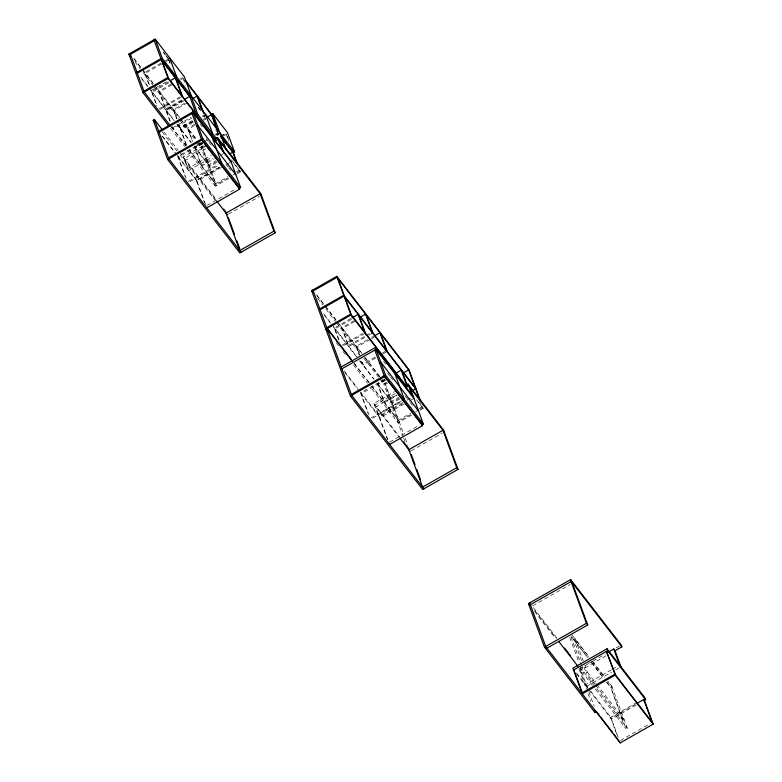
<?xml version="1.0" encoding="UTF-8"?>
<svg xmlns="http://www.w3.org/2000/svg" width="782" height="782" viewBox="0 0 782 782"><rect width="100%" height="100%" fill="white"/><g stroke="black" fill="none" stroke-linecap="round" stroke-linejoin="round"><path stroke-width="0.59" stroke-dasharray="3.91 2.93" d="M161.121 63.078L144.504 72.54L149.45 86M165.285 60.713L168.394 58.943M161.776 63.919L145.149 73.381L149.694 85.717M165.931 61.553L169.049 59.784M151.102 90.487L167.729 81.025M168.374 81.866L151.444 91.406L156.811 105.99M168.716 82.784L152.089 92.247L157.045 105.707M171.336 84.036L158.873 91.132L165.471 109.079L182.098 99.617M179.645 79.305L182.763 77.535M171.991 84.876L159.518 91.973L166.116 109.92L182.744 100.458M181.336 79.559L183.418 78.376M159.088 108.757L179.86 96.929M159.733 109.597L182.587 96.587M182.431 100.536L165.813 109.998L170.349 122.334M184.122 100.79L166.458 110.839L170.584 122.06M184.669 103.224L173.242 109.724L176.536 118.698M187.397 102.882L173.887 110.565L177.191 119.538M172.411 127.945L191.111 117.3M191.766 118.141L173.066 128.786L172.236 126.547M192.304 120.575L179.84 127.671L178.188 123.185M192.646 121.493L180.183 128.6L186.37 145.413M192.959 121.415L180.486 128.512L177.602 120.663M202.313 116.098L204.385 114.915M193.301 122.344L180.828 129.441L186.605 145.139M202.646 117.017L204.728 115.834M194.874 124.182L187.602 128.326L192.558 141.777M203.193 119.451L205.265 118.268M194.493 125.619L188.257 129.167L192.792 141.503M203.838 120.291L205.92 119.108M200.446 142.715L194.21 146.263L209.234 165.706M214.991 134.436L218.1 132.666M202.137 142.461L177.719 156.361L185.099 176.419M202.861 142.461L194.542 147.192L201.15 165.129L212.577 158.629M203.897 141.865L207.015 140.095M216.37 134.768L218.442 133.585L220.094 138.072M194.855 147.104L202.127 142.969M215.637 135.276L218.755 133.507M202.792 143.302L178.374 157.202L186.165 178.374M202.47 143.888L195.197 148.033L201.795 165.97L214.268 158.873M217.015 135.609L219.097 134.426M202.958 145.726L183.301 156.908L187.641 168.707L211.433 155.159M204.063 145.745L201.981 146.928L208.579 164.865L215.852 160.73M220.68 136.283L225.881 133.321M228.979 178.404L215.285 186.194L201.062 147.544L204.366 145.657M220.993 136.195L226.184 133.243M204.708 146.586L202.626 147.769L199.654 143.908M223.408 135.941L226.526 134.162M207.768 145.217L183.975 158.756L216.096 200.319M205.969 148.668L185.275 160.437L188.941 170.388L211.697 157.426M221.541 154.738L224.659 152.959M216.506 161.571L208.921 165.794L215.529 183.731L227.992 176.634M216.849 162.49L209.576 166.634L193.936 146.4M188.218 181.385L217.943 164.464M189.928 181.62L218.589 165.305M219.713 167.172L196.35 180.466L204.552 202.753M205.617 204.708L196.663 180.378L219.419 167.426M221.423 167.407L197.005 181.307L175.442 153.409M227.005 164.23L230.104 162.46M236.301 171.903L239.419 170.134M227.601 178.071L216.174 184.572L189.371 149.9M232.801 175.109L235.92 173.34M236.956 172.744L240.074 170.975L230.397 158.453M237.298 173.672L240.406 171.893L239.243 168.726M206.849 205.49L236.575 188.57M228.334 214.229L259.37 196.565M350.883 318.518L334.256 327.981L339.623 342.555M351.529 319.359L334.901 328.821L339.857 342.272M354.148 320.61L341.685 327.707L348.283 345.644L364.911 336.182M354.803 321.451L342.33 328.548L348.938 346.485L367.638 335.84M341.9 345.331L362.682 333.503M343.581 345.576L365.409 333.161M365.947 335.595L370.101 333.23M368.674 335.253L372.828 332.888M367.481 339.789L356.054 346.299L359.349 355.272M371.636 337.423L373.718 336.24M370.209 339.447L356.7 347.14L359.593 354.989M371.245 338.86L374.363 337.081M375.125 357.139L362.653 364.236L361.001 359.759M382.398 353.005L385.506 351.226M375.771 357.98L363.298 365.077L361.235 359.476M383.043 353.845L387.198 351.48M384.949 379.026L360.531 392.926L367.921 412.984M384.636 379.612L377.364 383.757L383.962 401.704L395.389 395.193M385.604 379.866L361.186 393.766L368.977 414.939M385.282 380.453L378.009 384.597L384.607 402.544L397.08 395.448M386.875 382.31L384.793 383.493L391.401 401.44L398.673 397.295M403.268 436.815L383.874 384.109L387.178 382.232M387.52 383.151L385.448 384.333L382.466 380.482M401.635 400.804L377.833 414.343L373.835 403.473L394.529 391.704M395.203 393.542L374.519 405.32L398.996 436.991M396.503 395.233L375.819 407.002L389.25 443.502M399.319 398.136L391.733 402.359L398.341 420.305L410.804 413.209M399.661 399.055L392.388 403.199L376.748 382.965M371.03 417.95L400.755 401.039M372.74 418.194L401.401 401.88M402.925 402.486L379.133 416.024L360.551 391.978M407.07 400.13L411.205 397.774M402.525 403.737L379.162 417.031L387.364 439.318M404.235 403.971L379.817 417.871L359.749 391.899M409.817 400.795L412.916 399.035M419.113 408.478L422.231 406.699L420.999 403.336M410.413 414.636L398.986 421.146L372.193 386.464M415.613 411.684L418.732 409.905M419.768 409.318L422.886 407.539L416.933 399.837M411.791 414.968L398.097 422.769L370.551 387.119M420.11 410.237L423.228 408.458L422.055 405.301M389.661 442.065L419.387 425.144M411.146 450.803L442.182 433.14M532.708 605.825L570.274 584.447M581.564 660.546L573.793 639.441L575.024 638.738L589.022 656.851M588.914 663.165L595.122 659.627M588.631 663.517L580.224 668.297L588.455 690.643M592.834 661.122L605.444 653.947M615.942 647.975L621.191 644.984M606.118 655.795L580.909 670.145L579.423 668.219M592.453 685.364L582.737 672.794L583.968 672.1L581.867 666.401M594.897 684.201L586.06 672.764L587.282 672.061L584.838 665.394M611.397 669.842L585.532 684.563L579.609 668.463M612.433 669.255L617.604 666.303M586.832 686.244L611.661 672.109M615.796 669.754L619.931 667.398M596.862 684.455L624.114 719.714L622.883 720.418L610.625 687.095L611.856 686.391L608.171 681.63M611.856 686.391L627.291 728.159L626.059 728.853L610.977 687.847L612.198 687.143L607.722 681.347M618.21 737.406L610.801 717.27L635.629 703.135M635.248 704.377L610.83 718.267L617.565 736.566M636.313 704.983L611.485 719.108L588.445 689.294M620.312 740.534L650.038 723.614M163.653 52.326L165.149 54.251M166.224 55.639L168.384 58.435M163.252 52.286L165.481 55.17M166.234 56.138L168.462 59.021M198.354 107.349L200.554 110.203M198.481 107.75L200.72 110.643M215.607 129.91L219.322 134.729M233.71 163.223L240.406 171.893M416.523 399.798L423.228 408.458M200.026 123.898L203.672 128.61M383.561 361.401L385.751 364.236M206.194 138.6L208.383 141.425M209.117 142.373L211.296 145.198M225.881 164.073L228.07 166.898M228.794 167.847L230.983 170.672M387.549 373.278L389.739 376.113M390.462 377.051L392.652 379.886M405.047 395.917L409.426 401.577M410.149 402.525L412.339 405.35M133.8 58.22L141.992 68.816M142.735 69.774L153.164 83.263M156.136 87.115L179.958 117.945M180.701 118.903L197.084 140.095M197.826 141.063L202.294 146.84L216.516 185.5L188.97 149.851M316.622 294.785L324.804 305.381M325.547 306.349L335.977 319.828M338.948 323.689L362.027 353.552M365.008 357.403L379.896 376.67M380.638 377.628L385.106 383.415L403.649 433.824M134.142 59.139L141.591 68.777M142.334 69.735L153.497 84.182M154.24 85.15L179.557 117.906M180.3 118.864L196.673 140.056M316.954 295.713L324.403 305.342M325.146 306.309L336.309 320.757M337.062 321.715L361.626 353.503M364.598 357.364L379.485 376.631M134.807 61.807L140.017 68.552M142.998 72.403L152.676 84.925M153.419 85.893L178.726 118.639M179.479 119.607L195.852 140.799M196.595 141.767L201.062 147.544M317.619 298.372L322.829 305.117M325.811 308.968L335.488 321.49M336.231 322.458L360.795 354.246M363.777 358.097L378.664 377.364M379.407 378.332L383.874 384.109M592.707 661.611L605.219 677.818M140.75 77.086L148.189 86.714M148.932 87.682L174.249 120.428M177.221 124.289L191.365 142.588M323.562 313.65L331.001 323.289M331.744 324.247L357.061 357.003M360.033 360.854L374.177 379.153M377.159 383.014L392.046 402.28M571.867 634.945L589.042 657.183M592.033 661.044L604.73 677.476M141.825 78.972L147.788 86.675M150.76 90.526L173.839 120.389M176.82 124.25L190.964 142.549M324.647 315.537L330.6 323.24M333.572 327.101L356.651 356.963M359.632 360.815L373.776 379.114M573.793 639.441L587.79 657.545M591.475 662.315L603.997 678.512M606.94 682.324L610.625 687.095M571.388 636.616L587.82 657.877M591.554 662.716L603.499 678.18M606.49 682.041L610.977 687.847M171.512 126.772L186.399 146.038M354.324 363.347L369.212 382.613M171.102 126.733L185.989 145.999M353.914 363.307L368.801 382.574M371.782 386.425L399.328 422.065M170.623 128.395L184.767 146.703M187.739 150.555L215.285 186.194M336.309 342.809L338.547 345.703M343.015 351.48L345.243 354.373M353.435 364.969L367.579 383.268M587.282 672.061L596.128 683.497M595.63 685.149L622.883 720.418M583.968 672.1L593.675 684.661M596.666 688.531L627.291 728.159M533.402 607.702L557.185 638.483M534.82 610.507L556.383 638.405M595.434 689.225L626.059 728.853M164.093 132.06L178.237 150.359M178.98 151.327L216.946 200.456M373.835 403.473L399.798 437.07M534.399 611.289L555.21 638.22M162.118 131.796L177.006 151.063M179.987 154.914L214.972 200.192M344.197 370.815L357.579 388.136M162.47 136.136L176.595 154.416M177.338 155.374L196.663 180.378M162.07 136.097L174.699 152.451M344.882 372.662L359.006 390.941M576.608 673.019L587.761 687.446M590.733 691.298L610.801 717.27M576.549 673.908L587.702 688.336M575.024 638.738L583.196 660.956M584.017 667.202L586.06 672.764M570.977 636.783L581.456 665.257M569.746 637.477L578.963 662.54M580.645 667.095L582.737 672.794M588.866 691.767L594.203 706.293M579.003 669.001L586.402 689.108M588.044 693.585L590.918 701.405M405.34 438.399L407.872 445.281M403.688 437.959L404.949 441.39M227.357 136.41L228.696 140.066M226.291 134.445L228.764 141.171M204.073 114.993L206.135 120.604M183.184 78.659L185.657 85.385M168.804 59.579L170.056 62.99M168.814 60.067L170.046 63.43"/><path stroke-width="1.17" d="M169.127 126.469L143.077 92.755L128.854 54.105L155.207 39.1L184.308 76.753L191.414 96.078M130.418 54.32L154.318 40.723M137.026 72.267L160.926 58.67L162.412 60.595M155.207 39.1L162.324 58.425L161.092 59.129L190.192 96.782M137.368 73.185L161.258 59.588L189.547 96.196M143.966 91.132L167.866 77.535L196.155 114.133M143.077 92.755L168.198 78.454L153.976 39.804M170.144 80.761L175.344 77.809L181.942 95.746M175.491 77.77L176.722 77.066L169.616 57.741M184.513 99.353L189.703 96.401M213.3 139.841L217.435 137.485L260.758 193.545L275.215 232.811L239.839 252.948L167.631 159.508L153.184 120.233L154.416 119.538L162.607 130.135M192.978 98.493L197.132 96.127L202.909 111.826M158.756 131.327L192.89 111.894L230.798 160.955L240.573 187.504L239.341 188.208L239.683 189.127L206.771 207.865M159.098 132.246L193.232 112.813L231.14 161.874M197.875 114.563L196.653 115.267L189.537 95.942L190.769 95.238L197.875 114.563L216.243 138.336M220.807 136.41L233.3 152.568L234.532 151.864L227.415 132.539L212.724 113.527L211.492 114.231L217.767 131.278M207.347 117.085L211.502 114.719L217.689 131.542M196.722 126.332L197.944 125.638L235.861 174.689M168.521 157.886L202.665 138.453L192.89 111.894M211.345 134.279L212.567 133.575L205.461 114.25M167.631 159.508L201.776 140.076L192.001 113.517M215.011 141.092L218.119 139.323L261.442 195.392M229.703 153.966L232.821 152.187L236.946 163.399M220.387 163.682L221.619 162.979L212.186 137.349M273.915 231.13L239.771 250.563L226.008 213.144L260.142 193.711L273.915 231.13L275.215 232.811M404.871 385.809L407.979 384.05L443.58 430.11L458.027 469.386L422.661 489.512L350.444 396.073L311.666 290.669L336.798 276.369L409.006 369.808L420.824 401.928M313.24 290.894L337.13 277.287L409.338 370.727M319.838 308.831L343.738 295.234L415.946 388.674M320.18 309.76L344.07 296.153L416.278 389.592M336.798 276.369L351.02 315.019L325.889 329.32L327.375 331.245M351.92 317.922L358.156 314.374L364.754 332.321M360.385 317.062L365.575 314.1L372.183 332.047M374.754 335.654L379.944 332.692L386.552 350.639M341.226 366.973L375.37 347.54L413.277 396.601M341.91 368.821L376.044 349.388L413.952 398.439M379.534 362.897L380.766 362.203L418.673 411.254M351.333 394.451L385.477 375.018L375.37 347.54M350.444 396.073L384.588 376.641L374.813 350.082M396.063 373.112L401.254 370.15L406.62 384.734M403.492 372.848L408.693 369.886L415.291 387.833M405.555 387.657L408.654 385.888L444.254 431.957M412.515 390.531L415.633 388.752L420.169 401.088M389.25 443.502L389.583 444.43L422.495 425.701L422.153 424.773L423.385 424.079L409.954 387.569M456.727 467.704L422.583 487.127L408.82 449.709L442.954 430.276L456.727 467.704L458.027 469.386M596.265 711.874L595.034 712.578L544.487 647.173L528.456 603.596L570.655 579.579L621.191 644.984L621.876 646.831L614.525 651.015M530.362 604.74L571.329 581.417L570.655 579.579M544.487 647.173L586.412 623.303L571.056 581.573L572.356 583.255L587.712 624.984L547.019 648.151M643.557 700.858L645.619 699.685L644.945 697.837L607.037 648.777L572.893 668.209L582.326 693.839L615.239 675.11L606.48 651.328L615.551 675.032M607.037 648.777L607.712 650.624L573.577 670.057L574.223 670.897M608.572 651.973L613.743 649.031L615.043 650.712L620.967 666.811M581.984 692.92L614.896 674.192L652.804 723.242M637.379 703.165L643.742 699.538L644.397 700.379L653.146 724.171L620.234 742.9L545.719 646.47L529.688 602.893M185.246 80.263L212.049 114.934M184.845 80.214L213.124 116.821M571.329 581.417L621.876 646.831M162.324 58.425L234.532 151.864M163.897 62.521L165.383 64.447M169.108 69.266L170.603 71.191M172.089 73.117L175.813 77.936M177.299 79.862L178.785 81.787M182.509 86.597L183.995 88.532M187.719 93.341L189.205 95.267M221.961 137.661L226.428 143.438M220.817 136.655L233.466 153.028M406.503 386.347L350.678 314.1L326.778 327.697L337.941 342.154M168.198 78.454L215.754 139.988M351.02 315.019L406.102 386.308M607.712 650.624L645.619 699.685M586.412 623.303L587.712 624.984M202.665 138.453L240.573 187.504M385.477 375.018L423.385 424.079M201.433 139.147L239.341 188.208M384.245 375.722L422.153 424.773M201.776 140.076L239.683 189.127M384.588 376.641L422.495 425.701M615.239 675.11L653.146 724.171M128.854 54.105L130.34 56.03M311.666 290.669L313.152 292.595M339.437 344.08L351.343 359.495M170.359 125.775L144.308 92.061L130.086 53.401M327.12 328.626L352.428 361.372M564.624 648.102L570.567 655.795M558.612 641.289L577.937 666.293M223.632 209.107L226.624 212.978M403.502 441.869L408.693 448.585M528.456 603.596L529.942 605.512M216.849 201.287L227.298 214.825M399.729 437.949L410.12 451.39M153.184 120.233L154.68 122.158M596.109 711.2L599.08 715.041M600.566 716.967L612.462 732.363M613.948 734.278L620.234 742.9M241.071 252.244L168.863 158.805L154.416 119.538M423.883 488.818L351.675 395.369L312.898 289.966M643.742 699.538L652.159 722.402M613.743 649.031L619.667 665.13M594.212 710.339L595.034 712.578M574.643 672.041L582.219 692.617M407.979 384.05L411.977 394.91M420.687 421.703L421.508 423.932M401.909 370.991L407.275 385.575M380.599 333.533L387.198 351.48M394.998 373.913L404.431 399.543L403.199 400.247L402.417 398.106M402.056 397.598L402.877 399.827M366.23 314.941L372.828 332.888M411.244 454.44L415.037 464.752M416.718 469.337L420.511 479.649M358.801 315.214L365.409 333.161M337.785 278.128L344.383 296.075M344.725 296.994L351.323 314.941M233.134 152.109L237.591 164.24M220.153 133.263L226.428 150.32M212.724 113.527L219.84 132.852M213.799 120.047L215.04 123.409M219.419 141.004L223.075 150.955M217.435 137.485L221.775 149.274M197.787 96.968L203.975 113.791M228.276 217.464L234.395 234.101M236.897 240.905L239.83 248.881M175.989 78.65L182.587 96.587M161.913 60.429L168.511 78.376"/></g></svg>
